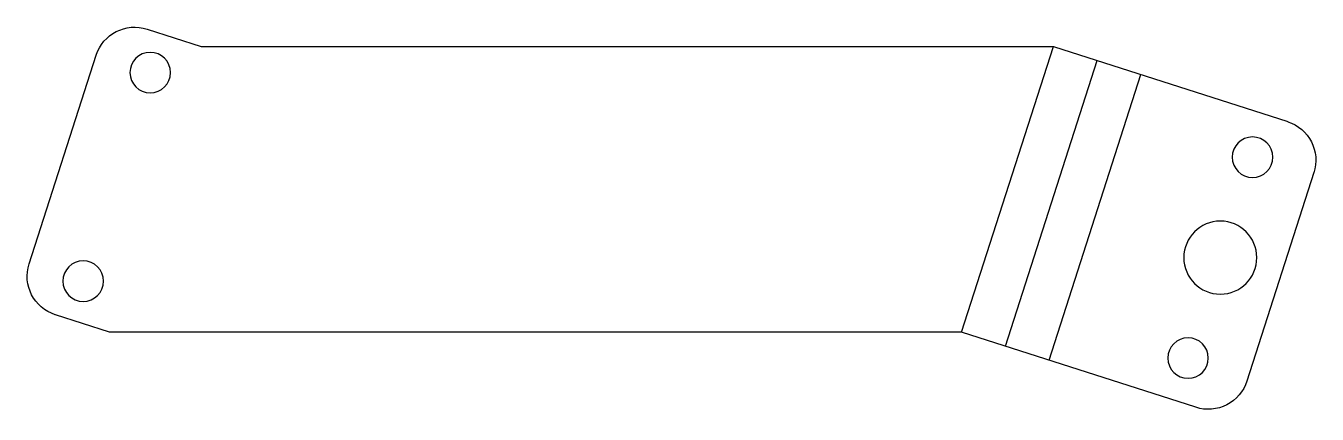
# Model space of a CAD drawing. Header units: centimetres. Extents: x -1 to 14.9, y -1 to 3.8.
import ezdxf

# ---------------------------------------------------------------- set-up
doc = ezdxf.new("R2010")
doc.units = ezdxf.units.CM
doc.header["$MEASUREMENT"] = 0
doc.layers.add('Polar Alignment Fork - Right Arm v4_Tripod Right Arm', color=7, linetype='Continuous')

msp = doc.modelspace()

# ---------------------------------------------------------------- linework, layer by layer
at = {"layer": 'Polar Alignment Fork - Right Arm v4_Tripod Right Arm'}
for p, q in [((0.465, 3.737), (1.132, 3.523)), ((1.132, 3.523), (11.635, 3.523)), ((10.503, 0), (11.635, 3.523)), ((11.635, 3.523), (14.521, 2.596)), ((-0.99, 0.843), (-0.164, 3.414)), ((11.042, -0.173), (12.174, 3.35)), ((11.58, -0.346), (12.712, 3.177)), ((14.844, 1.967), (14.018, -0.604)), ((0, 0), (-0.666, 0.214)), ((10.503, 0), (0, 0)), ((13.389, -0.927), (10.503, 0))]:
    msp.add_line(p, q, dxfattribs=at)
at = {"layer": 'Polar Alignment Fork - Right Arm v4_Tripod Right Arm', "extrusion": (0, 0, -1)}
for centre, radius in [((-0.503, 3.2), 0.25), ((-14.088, 2.157), 0.25), ((-13.691, 0.919), 0.45), ((0.323, 0.629), 0.25), ((-13.293, -0.319), 0.25)]:
    msp.add_circle(centre, radius, dxfattribs=at)
for centre, start, end in [((-0.312, 3.261), 17.8113, 107.8113), ((-14.368, 2.119), 107.8113, 197.8113), ((0.514, 0.69), 287.8113, 17.8113), ((-13.542, -0.451), 197.8113, 287.8113)]:
    msp.add_arc(centre, 0.5, start, end, dxfattribs=at)

doc.saveas('drawing.dxf')
